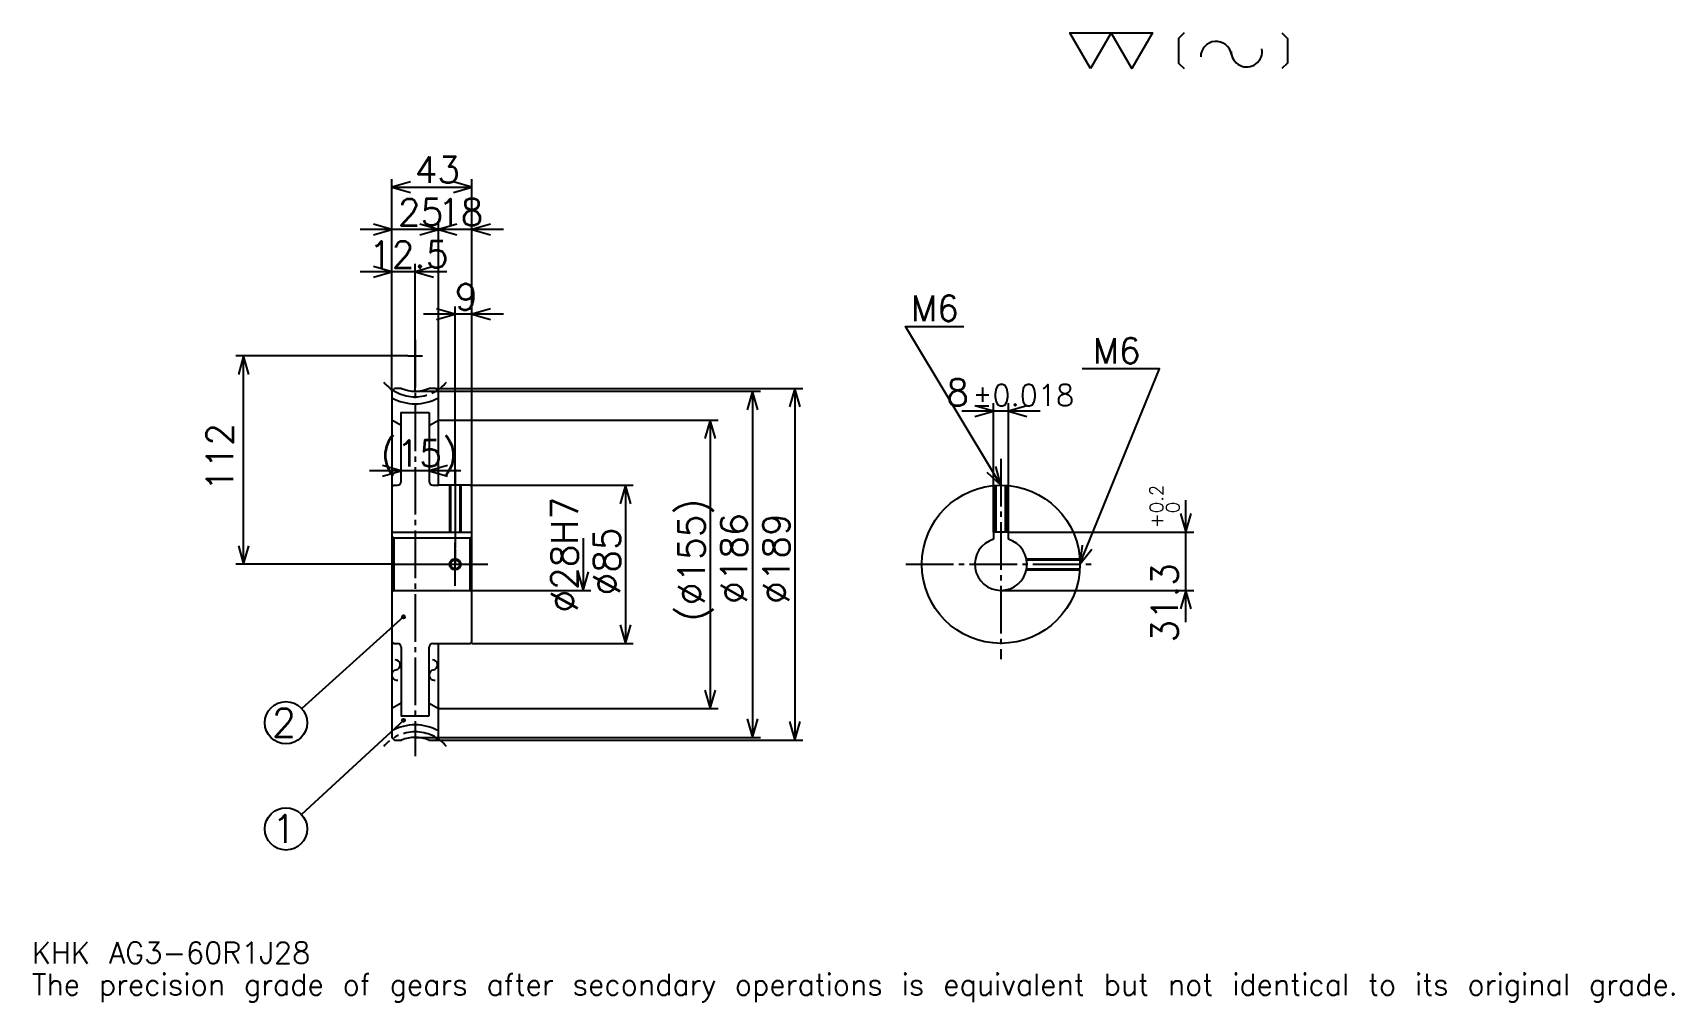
# Model space of a CAD drawing. Extents: x 29 to 911, y 10 to 531.
import ezdxf

# ---------------------------------------------------------------- set-up
doc = ezdxf.new("R2010")
doc.units = 0
doc.linetypes.add('DASHDOT', pattern=[34.133332, 25.6, -2.844444, 2.844444, -2.844444])
doc.layers.get('0').update_dxf_attribs({"linetype": 'CONTINUOUS'})
doc.layers.add('DASHDOT', color=6, linetype='DASHDOT')
doc.styles.add('KANJI', font='TXT', dxfattribs={"bigfont": 'BIGFONT'})

msp = doc.modelspace()

# ---------------------------------------------------------------- linework, layer by layer
at = {"color": 5}
for p, q in [((221.866684, 340.186127), (221.866684, 452.541687)), ((264.866699, 340.186127), (264.866699, 452.541687)), ((221.866684, 448.275024), (264.866699, 448.275024)), ((263.93335, 425.51947), (204.800018, 425.51947)), ((281.93335, 425.51947), (229.800018, 425.51947)), ((246.866684, 340.186127), (246.866684, 429.786133)), ((234.366684, 357.686127), (234.366684, 407.030579)), ((251.43335, 402.763916), (204.800018, 402.763916)), ((281.93335, 380.008362), (238.800018, 380.008362)), ((255.866684, 340.186127), (255.866684, 384.275024)), ((230.400024, 357.686127), (137.955566, 357.686127)), ((142.222229, 245.686127), (142.222229, 357.686127)), ((234.366684, 338.686127), (234.366684, 357.686127)), ((221.866684, 338.686127), (221.866684, 340.186127)), ((234.366684, 338.686127), (264.866699, 338.686127)), ((245.366684, 340.186127), (264.866699, 340.186127)), ((246.866684, 338.686127), (246.866684, 340.186127)), ((255.866684, 288.186127), (255.866684, 340.186127)), ((255.866684, 288.186127), (255.866684, 340.186127)), ((264.866699, 340.186127), (442.64447, 340.186127)), ((264.866699, 287.186127), (264.866699, 340.186127)), ((264.866699, 338.686127), (419.888916, 338.686127)), ((415.622253, 338.686127), (415.622253, 152.686127)), ((438.377808, 340.186127), (438.377808, 151.186127)), ((570.211121, 328.008362), (528.077759, 328.008362)), ((545.14447, 262.986115), (545.14447, 332.275024)), ((553.14447, 262.986115), (553.14447, 332.275024)), ((246.866684, 323.186127), (264.866699, 323.186127)), ((264.866699, 323.186127), (397.133362, 323.186127)), ((392.866699, 323.186127), (392.866699, 168.186127)), ((258.93335, 295.875), (209.800018, 295.875)), ((264.866699, 288.186127), (351.622253, 288.186127)), ((347.355591, 288.186127), (347.355591, 203.186127)), ((648.533325, 214.619461), (648.533325, 280.052795)), ((324.600037, 259.686127), (324.600037, 231.686127)), ((553.14447, 262.986115), (652.799988, 262.986115)), ((221.866684, 245.686127), (137.955566, 245.686127)), ((264.866699, 231.686127), (328.866699, 231.686127)), ((549.14447, 231.686127), (652.799988, 231.686127)), ((228.116684, 217.436127), (173.430573, 168.1633)), ((264.866699, 203.186127), (351.622253, 203.186127)), ((246.866684, 168.186127), (264.866699, 168.186127)), ((264.866699, 168.186127), (397.133362, 168.186127)), ((228.116684, 161.811127), (173.339417, 111.26326)), ((234.366684, 152.686127), (264.866699, 152.686127)), ((245.366684, 151.186127), (264.866699, 151.186127)), ((264.866699, 152.686127), (419.888916, 152.686127)), ((264.866699, 151.186127), (442.64447, 151.186127))]:
    msp.add_line(p, q, dxfattribs=at)
at = {"color": 4}
for p, q in [((241.866684, 327.186127), (241.866684, 290.186127)), ((226.866684, 320.299377), (221.866684, 323.186127)), ((241.866684, 320.299377), (246.866684, 323.186127)), ((243.866684, 288.186127), (246.866684, 288.186127)), ((221.866684, 262.986115), (264.866699, 262.986115)), ((264.866699, 260.686127), (263.866699, 259.686127)), ((221.866684, 230.686127), (222.866684, 231.686127)), ((264.866699, 230.686127), (263.866699, 231.686127)), ((243.866684, 203.186127), (246.866684, 203.186127)), ((241.866684, 164.186127), (241.866684, 201.186127)), ((226.866684, 171.072876), (221.866684, 168.186127)), ((241.866684, 171.072876), (246.866684, 168.186127))]:
    msp.add_line(p, q, dxfattribs=at)
at = {"color": 7}
for points in [[(597.333313, 512), (586.23999, 531.228455), (630.613281, 531.228455), (619.519958, 512), (608.426636, 531.228455), (597.333313, 512)], [(647.623108, 531.228455), (644.664856, 528.270203), (644.664856, 514.958252), (647.623108, 512)], [(700.131531, 531.228455), (703.089783, 528.270203), (703.089783, 514.958252), (700.131531, 512)]]:
    msp.add_lwpolyline(points, dxfattribs=at)
at = {"color": 5}
for points in [[(231.822235, 451.119476), (221.866684, 448.275024), (231.822235, 445.430573)], [(254.911133, 445.430573), (264.866699, 448.275024), (254.911133, 451.119476)], [(211.911133, 422.675018), (221.866684, 425.51947), (211.911133, 428.363922)], [(236.911133, 422.675018), (246.866684, 425.51947), (236.911133, 428.363922)], [(256.822235, 428.363922), (246.866684, 425.51947), (256.822235, 422.675018)], [(274.822235, 428.363922), (264.866699, 425.51947), (274.822235, 422.675018)], [(211.911133, 399.919434), (221.866684, 402.763916), (211.911133, 405.608337)], [(244.322235, 405.608337), (234.366684, 402.763916), (244.322235, 399.919434)], [(245.911133, 377.163879), (255.866684, 380.008362), (245.911133, 382.852783)], [(274.822235, 382.852783), (264.866699, 380.008362), (274.822235, 377.163879)], [(549.14447, 288.186127), (497.944458, 373.51947), (529.233337, 373.51947)], [(145.066681, 347.73056), (142.222229, 357.686127), (139.377792, 347.73056)], [(591.64447, 245.686127), (634.311157, 350.763916), (592.782227, 350.763916)], [(418.466675, 328.73056), (415.622253, 338.686127), (412.777771, 328.73056)], [(441.222229, 330.23056), (438.377808, 340.186127), (435.533325, 330.23056)], [(535.188904, 325.16391), (545.14447, 328.008362), (535.188904, 330.852783)], [(563.100037, 330.852783), (553.14447, 328.008362), (563.100037, 325.16391)], [(395.711121, 313.23056), (392.866699, 323.186127), (390.022217, 313.23056)], [(216.911133, 293.030579), (226.866684, 295.875), (216.911133, 298.719452)], [(251.822235, 298.719452), (241.866684, 295.875), (251.822235, 293.030579)], [(541.583252, 295.259491), (549.14447, 288.186127), (546.461487, 298.186401)], [(350.200012, 278.23056), (347.355591, 288.186127), (344.511139, 278.23056)], [(645.688904, 272.941681), (648.533325, 262.986115), (651.377808, 272.941681)], [(592.754456, 255.980392), (591.64447, 245.686127), (598.025391, 253.840134)], [(139.377792, 255.641678), (142.222229, 245.686127), (145.066681, 255.641678)], [(321.755585, 241.641678), (324.600037, 231.686127), (327.444458, 241.641678)], [(651.377808, 221.730576), (648.533325, 231.686127), (645.688904, 221.730576)], [(344.511139, 213.141678), (347.355591, 203.186127), (350.200012, 213.141678)], [(390.022217, 178.141693), (392.866699, 168.186127), (395.711121, 178.141693)], [(412.777771, 162.641693), (415.622253, 152.686127), (418.466675, 162.641693)], [(435.533325, 161.141693), (438.377808, 151.186127), (441.222229, 161.141693)]]:
    msp.add_lwpolyline(points, dxfattribs=at)
at = {"color": 4}
for points in [[(226.967361, 340.186127), (223.366684, 340.186127), (221.866684, 338.686127), (221.866684, 230.686127)], [(241.766006, 151.186127), (245.366684, 151.186127), (246.866684, 152.686127), (246.866684, 203.186127), (263.866699, 203.186127), (264.866699, 204.186127), (264.866699, 287.186127), (263.866699, 288.186127), (246.866684, 288.186127), (246.866684, 338.686127), (245.366684, 340.186127), (241.766006, 340.186127)], [(226.866684, 290.186127), (226.866684, 327.186127), (241.866684, 327.186127)], [(221.866684, 287.186127), (222.866684, 288.186127), (224.866684, 288.186127)], [(252.866684, 288.186127), (252.866684, 262.986115)], [(253.406677, 288.186127), (253.406677, 262.986115)], [(258.326691, 288.186127), (258.326691, 262.986115)], [(258.866699, 288.186127), (258.866699, 262.986115)], [(546.14447, 262.986115), (546.14447, 288.080109)], [(546.684448, 262.986115), (546.684448, 288.114868)], [(551.604431, 262.986115), (551.604431, 288.114868)], [(552.14447, 262.986115), (552.14447, 288.080109)], [(221.866684, 260.686127), (222.866684, 259.686127), (222.866684, 231.686127), (263.866699, 231.686127), (263.866699, 259.686127), (222.866684, 259.686127)], [(553.14447, 259.102539), (553.14447, 262.986115), (545.14447, 262.986115), (545.14447, 259.102539)], [(562.819275, 248.686127), (591.538452, 248.686127)], [(562.926636, 248.146133), (591.573181, 248.146133)], [(562.819275, 242.686127), (591.538452, 242.686127)], [(562.926636, 243.22612), (591.573181, 243.22612)], [(221.866684, 230.686127), (221.866684, 152.686127), (223.366684, 151.186127), (226.967361, 151.186127)], [(221.866684, 204.186127), (222.866684, 203.186127), (224.866684, 203.186127)], [(226.866684, 201.186127), (226.866684, 164.186127), (241.866684, 164.186127)]]:
    msp.add_lwpolyline(points, dxfattribs=at)
for centre, radius in [((549.14447, 245.686127), 42.5), ((255.866684, 245.686127), 2.46)]:
    msp.add_circle(centre, radius, dxfattribs=at)
at = {"color": 7}
msp.add_circle((255.866684, 245.686127), 3, dxfattribs=at)
at = {"color": 5}
for centre, radius in [((228.116684, 217.436127), 0.853333), ((164.977798, 160.547241), 11.377778), ((228.116684, 161.811127), 0.853333), ((164.977798, 103.547241), 11.377778)]:
    msp.add_circle(centre, radius, dxfattribs=at)
at = {"color": 7}
for centre, radius, start, end in [((664.817749, 518.320557), 8.32, 10, 180), ((681.204956, 521.210083), 8.32, 180, 10), ((223.583328, 191.662796), 2.773333, 280, 90), ((243.703323, 191.662796), 2.773333, 280, 90), ((224.546494, 186.200394), 2.773333, 90, 280), ((244.666489, 186.200394), 2.773333, 90, 280)]:
    msp.add_arc(centre, radius, start, end, dxfattribs=at)
at = {"color": 4}
for centre, radius, start, end in [((234.366684, 357.686127), 25.75, 240.95890009, 299.04109991), ((234.366684, 357.686127), 19, 247.080457927, 292.919542073), ((224.866684, 290.186127), 2, 270, 0), ((243.866684, 290.186127), 2, 180, 270), ((549.14447, 245.686127), 14, 106.601549926, 73.398450074), ((224.866684, 201.186127), 2, 0, 90), ((243.866684, 201.186127), 2, 90, 180), ((234.366684, 133.686127), 25.75, 60.95890009, 119.04109991), ((234.366684, 133.686127), 19, 67.080457927, 112.919542073)]:
    msp.add_arc(centre, radius, start, end, dxfattribs=at)
at = {"layer": 'DASHDOT', "color": 7}
for p, q in [((234.366684, 366.219452), (234.366684, 142.652802)), ((230.400024, 357.686127), (238.333344, 357.686127)), ((549.14447, 302.408356), (549.14447, 194.652802)), ((255.866684, 288.186127), (255.866684, 245.686127)), ((221.866684, 245.686127), (273.400024, 245.686127)), ((498.111145, 245.686127), (600.177795, 245.686127))]:
    msp.add_line(p, q, dxfattribs=at)
for points in [[(255.866684, 296.719452), (255.866684, 254.452789)], [(255.866684, 234.152786), (255.866684, 257.219452)], [(244.333344, 245.686127), (267.400024, 245.686127)]]:
    msp.add_lwpolyline(points, dxfattribs=at)
for centre, start, end in [((234.366684, 357.686127), 219.999998481, 320.000001519), ((234.366684, 133.686127), 39.999998481, 140.000001519)]:
    msp.add_arc(centre, 22, start, end, dxfattribs=at)

# ---------------------------------------------------------------- texts
at = {"color": 7, "style": 'KANJI'}
for s, height, p in [('43', 14.222222, (234.122238, 450.550598)), ('25', 14.222222, (225.122238, 427.795044)), ('18', 14.222222, (246.622238, 427.795044)), ('12.5', 14.222222, (209.627792, 405.039459)), ('9', 14.222222, (255.744461, 382.283905)), ('M6', 13.653334, (500.788879, 376.363892)), ('M6', 13.653334, (598.47113, 353.608337)), ('8', 14.222222, (519.786987, 330.852783)), ('%%p0.018', 11.377778, (533.865234, 330.852783)), ('(15)', 14.222222, (215.877792, 298.150574)), ('2', 15.17037, (157.392609, 152.962067)), ('1', 15.17037, (157.392609, 95.962051)), ('KHK AG3-60R1J28', 11.377778, (28.444445, 31.288889)), ('The precision grade of gears after secondary operations is equivalent but not identical to its original grade.', 11.377778, (28.444445, 14.222222))]:
    msp.add_text(s, height=height, dxfattribs=at).set_placement(p)
for s, height, p in [('112', 14.222222, (136.533356, 284.975006)), ('0.2', 7.111111, (636.302246, 273.177338)), ('%%c28H7', 14.222222, (321.755585, 219.730576)), ('(%%c155)', 14.222222, (390.022217, 215.108353)), ('0', 7.111111, (645.119995, 273.177338)), ('%%c186', 14.222222, (412.777771, 224.352783)), ('%%c189', 14.222222, (435.533325, 224.352783)), ('+', 7.111111, (636.302246, 265.212891)), ('%%c85', 14.222222, (344.511139, 228.975006)), ('31.3', 14.222222, (644.266663, 203.653473))]:
    msp.add_text(s, height=height, rotation=90, dxfattribs=at).set_placement(p)

doc.saveas('drawing.dxf')
